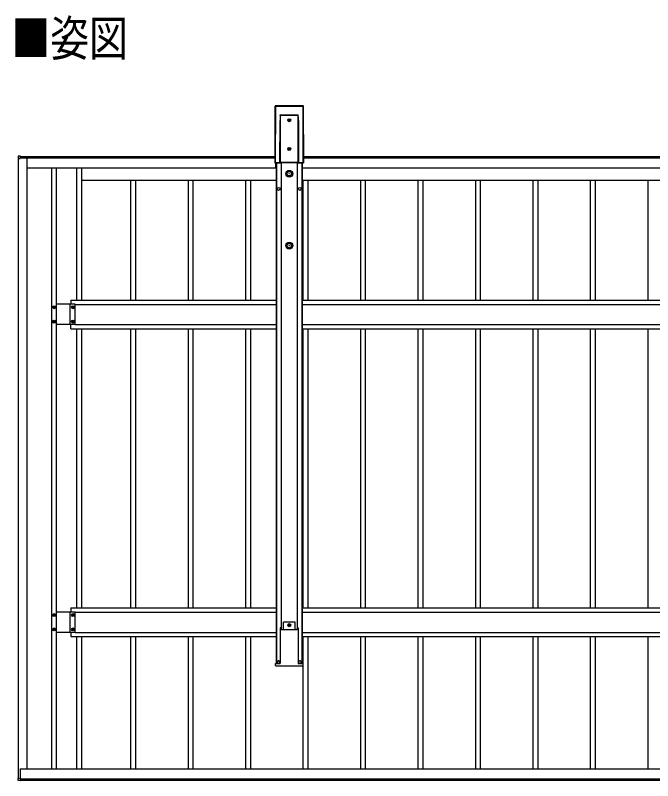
# Model space of a CAD drawing. Units: millimetres, scale not verified. Extents: x -10512 to 10512, y -7425 to 7425.
# Drawn here: x -2941 to -723, y 621 to 3286 of the extents above; entities that cross this region are included whole.
import ezdxf
from ezdxf.enums import TextEntityAlignment as Align

# ---------------------------------------------------------------- set-up
doc = ezdxf.new("R2010")
doc.units = ezdxf.units.MM
doc.header["$LTSCALE"] = 30
doc.layers.add('0-2_USER1', color=3, linetype='Continuous')
doc.layers.add('0-4_YKK_A1', color=4, linetype='Continuous')
doc.styles.add('ＭＳ ゴシック', font='')
doc.styles.get('ＭＳ ゴシック').set_extended_font_data('MS Gothic')

msp = doc.modelspace()

# ---------------------------------------------------------------- linework, layer by layer
at = {"layer": '0-4_YKK_A1'}
for p, q in [((-2036.85, 2970.04), (-2037.48, 2772.9)), ((-2037, 2773.38), (-2036.37, 2969.56)), ((-2036.37, 2969.56), (-2036.85, 2970.04)), ((-2036.85, 2970.04), (-2036.85, 2970.04)), ((-2035.87, 2969.54), (-2036.5, 2773.36)), ((-1938.84, 2970.54), (-2036.35, 2970.54)), ((-2036.35, 2970.54), (-2035.87, 2970.06)), ((-1938.84, 2970.54), (-2036.35, 2970.54)), ((-2036.35, 2970.54), (-2036.35, 2970.54)), ((-2035.87, 2970.06), (-1939.32, 2970.06)), ((-2035.87, 2970.06), (-2035.87, 2969.54)), ((-1939.32, 2969.54), (-2035.87, 2969.54)), ((-1939.32, 2970.06), (-1938.84, 2970.54)), ((-1939.32, 2970.06), (-1939.32, 2969.54)), ((-1938.69, 2773.36), (-1939.32, 2969.54)), ((-1938.84, 2970.54), (-1938.84, 2970.54)), ((-1938.34, 2970.04), (-1938.82, 2969.56)), ((-1938.82, 2969.56), (-1938.19, 2773.38)), ((-1937.71, 2772.9), (-1938.34, 2970.04)), ((-1937.71, 2772.9), (-1938.34, 2970.04)), ((-1938.34, 2970.04), (-1938.34, 2970.04)), ((-2018.65, 2939.46), (-1956.54, 2939.46)), ((-1956.53, 2936.84), (-2018.65, 2936.84)), ((-2018.65, 2936.84), (-2018.65, 2773.91)), ((-1956.53, 2773.91), (-1956.53, 2936.84)), ((-2020.12, 2773.47), (-2019.65, 2920.25)), ((-2019.15, 2920.22), (-2019.62, 2773.44)), ((-2019.15, 2773.91), (-2019.15, 2920.22)), ((-1987.11, 2922.31), (-1987.11, 2923.27)), ((-1956.03, 2920.22), (-1956.03, 2773.91)), ((-1955.56, 2773.44), (-1956.03, 2920.22)), ((-1955.53, 2920.25), (-1955.06, 2773.47)), ((-1987.17, 2822.31), (-1987.17, 2823.27)), ((-2923.09, 2796.23), (-2930.62, 2795.77)), ((-2930.62, 2788.03), (-2924.91, 2788.03)), ((-2929.59, 629.47), (-2929.59, 2788.03)), ((-2924.91, 2788.03), (-2924.59, 2788.03)), ((-2924.59, 2788.03), (-2924.59, 2789.23)), ((-2899.59, 2789.22), (-2924.59, 2789.22)), ((-2924.09, 2789.22), (-2924.09, 2789.53)), ((-2923.09, 2795.73), (-2923.09, 2796.23)), ((-2923.09, 2789.83), (-2923.09, 2795.73)), ((-2923.09, 2794.72), (-2037.41, 2794.72)), ((-2923.09, 2789.72), (-2037.42, 2789.72)), ((-2921.09, 2789.7), (-2037.42, 2789.7)), ((-2921.09, 2789.7), (-2921.09, 2789.22)), ((-2899.59, 662.78), (-2899.59, 2789.22)), ((-2037.48, 2772.9), (-2037.48, 2772.9)), ((-2036.5, 2772.88), (-2036.98, 2772.4)), ((-2036.98, 2772.4), (-2016.22, 2772.4)), ((-2036.98, 2772.4), (-2016.22, 2772.4)), ((-2036.98, 2772.4), (-2036.98, 2772.4)), ((-2036.5, 2773.36), (-2020.12, 2773.36)), ((-2036.5, 2773.36), (-2036.5, 2772.88)), ((-2019.18, 2772.88), (-2036.5, 2772.88)), ((-2033.65, 2754.73), (-2033.65, 2772.4)), ((-2033.65, 2754.72), (-2033.65, 2772.4)), ((-2032.59, 2772.4), (-2032.59, 1029.76)), ((-2031.39, 2772.4), (-2031.39, 1029.76)), ((-2019.62, 2773.44), (-2019.15, 2773.91)), ((-2018.65, 2773.41), (-2019.18, 2772.88)), ((-2018.65, 2773.91), (-1956.53, 2773.91)), ((-2018.65, 2773.91), (-2018.65, 2773.41)), ((-1956.53, 2773.41), (-2018.65, 2773.41)), ((-2016.22, 2772.4), (-2015.97, 2773.29)), ((-2015.97, 2773.29), (-1959.09, 2773.29)), ((-2015.09, 2773.29), (-2015.09, 1147.93)), ((-1960.09, 2773.29), (-1960.09, 1147.93)), ((-1959.09, 2773.29), (-1958.84, 2772.4)), ((-1958.84, 2772.4), (-1938.21, 2772.4)), ((-1958.84, 2772.4), (-1938.21, 2772.4)), ((-1956.53, 2773.91), (-1956.53, 2773.41)), ((-1956, 2772.88), (-1956.53, 2773.41)), ((-1956.03, 2773.91), (-1955.56, 2773.44)), ((-1938.69, 2772.88), (-1956, 2772.88)), ((-1955.07, 2773.36), (-1938.69, 2773.36)), ((-1943.79, 2772.4), (-1943.79, 1029.76)), ((-1942.59, 2772.4), (-1942.59, 1029.76)), ((-1941.65, 2754.73), (-1941.65, 2772.4)), ((-1941.65, 2754.72), (-1941.65, 2772.4)), ((-1938.69, 2772.88), (-1938.69, 2773.36)), ((-1938.21, 2772.4), (-1938.69, 2772.88)), ((-1938.21, 2772.4), (-1938.21, 2772.4)), ((-1938.19, 2773.38), (-1937.71, 2772.9)), ((-1937.78, 2794.72), (488.59, 2794.72)), ((-1937.76, 2789.72), (488.58, 2789.72)), ((-1937.76, 2789.7), (488.58, 2789.7)), ((-1937.71, 2772.9), (-1937.71, 2772.9)), ((-2899.59, 2754.72), (-2032.59, 2754.72)), ((-2814.59, 2754.72), (-2814.59, 662.78)), ((-2798.59, 2754.72), (-2798.59, 662.78)), ((-2727.59, 2754.72), (-2727.59, 2294.73)), ((-2710.59, 2754.72), (-2710.59, 2294.73)), ((-2033.65, 2769.73), (-2032.65, 2769.73)), ((-1942.65, 2769.73), (-1941.65, 2769.73)), ((-1942.59, 2754.72), (493.41, 2754.72)), ((-2710.59, 2711.73), (-2523.49, 2711.73)), ((-2538.59, 2294.73), (-2538.59, 2711.73)), ((-2538.59, 2711.73), (-2323.49, 2711.73)), ((-2521.59, 2294.73), (-2521.59, 2711.73)), ((-2338.59, 2294.73), (-2338.59, 2711.73)), ((-2338.59, 2711.73), (-2123.49, 2711.73)), ((-2321.59, 2294.73), (-2321.59, 2711.73)), ((-2138.59, 2294.73), (-2138.59, 2711.73)), ((-2138.59, 2711.73), (-2032.59, 2711.73)), ((-2121.59, 2294.73), (-2121.59, 2711.73)), ((-1942.59, 2711.73), (-1723.49, 2711.73)), ((-1938.59, 2294.73), (-1938.59, 2711.73)), ((-1921.59, 2294.73), (-1921.59, 2711.73)), ((-1738.59, 2294.73), (-1738.59, 2711.73)), ((-1738.59, 2711.73), (-1523.49, 2711.73)), ((-1721.59, 2294.73), (-1721.59, 2711.73)), ((-1538.59, 2294.73), (-1538.59, 2711.73)), ((-1538.59, 2711.73), (-1323.49, 2711.73)), ((-1521.59, 2294.73), (-1521.59, 2711.73)), ((-1338.59, 2294.73), (-1338.59, 2711.73)), ((-1338.59, 2711.73), (-1123.49, 2711.73)), ((-1321.59, 2294.73), (-1321.59, 2711.73)), ((-1138.59, 2294.73), (-1138.59, 2711.73)), ((-1138.59, 2711.73), (-923.49, 2711.73)), ((-1121.59, 2294.73), (-1121.59, 2711.73)), ((-938.59, 2294.73), (-938.59, 2711.73)), ((-938.59, 2711.73), (-723.49, 2711.73)), ((-921.59, 2294.73), (-921.59, 2711.73)), ((-738.59, 2294.73), (-738.59, 2711.73)), ((-738.59, 2711.73), (-523.49, 2711.73)), ((-2747.59, 2294.73), (-2747.59, 2280.23)), ((-2747.59, 2294.73), (-2032.59, 2294.73)), ((-1942.59, 2294.73), (493.41, 2294.73)), ((-2806.07, 2271.17), (-2806.07, 2272.13)), ((-2732.59, 2280.23), (-2798.59, 2280.23)), ((-2732.59, 2280.23), (-2798.59, 2280.23)), ((-2750.09, 2209.23), (-2750.09, 2280.23)), ((-2750.09, 2209.23), (-2750.09, 2280.23)), ((-2740.07, 2271.17), (-2740.07, 2272.13)), ((-2732.59, 2209.23), (-2732.59, 2280.23)), ((-2732.59, 2209.23), (-2732.59, 2280.23)), ((-2732.59, 2279.73), (-2032.59, 2279.73)), ((-1942.59, 2279.73), (493.41, 2279.73)), ((-2806.07, 2221.17), (-2806.07, 2222.13)), ((-2740.07, 2221.17), (-2740.07, 2222.13)), ((-2732.59, 2209.23), (-2798.59, 2209.23)), ((-2732.59, 2209.23), (-2798.59, 2209.23)), ((-2747.59, 2194.73), (-2747.59, 2209.23)), ((-2747.59, 2194.73), (-2032.59, 2194.73)), ((-2732.59, 2209.73), (-2032.59, 2209.73)), ((-2727.59, 2194.73), (-2727.59, 1222.78)), ((-2710.59, 2194.73), (-2710.59, 1222.78)), ((-2538.59, 1222.78), (-2538.59, 2194.73)), ((-2521.59, 1222.78), (-2521.59, 2194.73)), ((-2338.59, 1222.78), (-2338.59, 2194.73)), ((-2321.59, 1222.78), (-2321.59, 2194.73)), ((-2138.59, 1222.78), (-2138.59, 2194.73)), ((-2121.59, 1222.78), (-2121.59, 2194.73)), ((-1942.59, 2209.73), (493.41, 2209.73)), ((-1942.59, 2194.73), (493.41, 2194.73)), ((-1938.59, 1222.78), (-1938.59, 2194.73)), ((-1921.59, 1222.78), (-1921.59, 2194.73)), ((-1738.59, 1222.78), (-1738.59, 2194.73)), ((-1721.59, 1222.78), (-1721.59, 2194.73)), ((-1538.59, 1222.78), (-1538.59, 2194.73)), ((-1521.59, 1222.78), (-1521.59, 2194.73)), ((-1338.59, 1222.78), (-1338.59, 2194.73)), ((-1321.59, 1222.78), (-1321.59, 2194.73)), ((-1138.59, 1222.78), (-1138.59, 2194.73)), ((-1121.59, 1222.78), (-1121.59, 2194.73)), ((-938.59, 1222.78), (-938.59, 2194.73)), ((-921.59, 1222.78), (-921.59, 2194.73)), ((-738.59, 1222.78), (-738.59, 2194.73)), ((-2806.07, 1199.22), (-2806.07, 1200.18)), ((-2732.59, 1208.28), (-2798.59, 1208.28)), ((-2750.09, 1137.28), (-2750.09, 1208.28)), ((-2747.59, 1222.78), (-2747.59, 1208.28)), ((-2747.59, 1222.78), (-2032.59, 1222.78)), ((-2740.07, 1199.22), (-2740.07, 1200.18)), ((-2732.59, 1137.28), (-2732.59, 1208.28)), ((-2732.59, 1207.78), (-2032.59, 1207.78)), ((-1942.59, 1222.78), (493.41, 1222.78)), ((-1942.59, 1207.78), (493.41, 1207.78)), ((-1967.09, 1173.76), (-2008.09, 1173.76)), ((-2008.09, 1147.93), (-2008.09, 1173.76)), ((-1967.09, 1147.93), (-1967.09, 1173.76)), ((-2806.07, 1149.22), (-2806.07, 1150.18)), ((-2740.07, 1149.22), (-2740.07, 1150.18)), ((-2018.84, 1153.11), (-2018.84, 1029.9)), ((-2018.48, 1153.26), (-2018.83, 1153.26)), ((-2018.48, 1153.26), (-2017.98, 1153.26)), ((-2017.98, 1153.26), (-2015.94, 1153.26)), ((-2015.63, 1147.93), (-2015.94, 1153.26)), ((-1987.17, 1164.2), (-1987.17, 1165.16)), ((-1959.24, 1153.26), (-1957.2, 1153.26)), ((-1957.2, 1153.26), (-1956.7, 1153.26)), ((-1956.7, 1153.26), (-1956.36, 1153.26)), ((-1956.34, 1153.11), (-1956.34, 1029.9)), ((-2732.59, 1137.28), (-2798.59, 1137.28)), ((-2747.59, 1137.28), (-2747.59, 1122.78)), ((-2747.59, 1122.78), (-2032.59, 1122.78)), ((-2732.59, 1137.78), (-2032.59, 1137.78)), ((-2727.59, 1122.78), (-2727.59, 662.78)), ((-2710.59, 1122.78), (-2710.59, 662.78)), ((-2538.59, 662.78), (-2538.59, 1122.78)), ((-2521.59, 662.78), (-2521.59, 1122.78)), ((-2338.59, 662.78), (-2338.59, 1122.78)), ((-2321.59, 662.78), (-2321.59, 1122.78)), ((-2138.59, 662.78), (-2138.59, 1122.78)), ((-2121.59, 662.78), (-2121.59, 1122.78)), ((-1942.59, 1137.78), (493.41, 1137.78)), ((-1942.59, 1122.78), (493.41, 1122.78)), ((-1938.59, 662.78), (-1938.59, 1122.78)), ((-1921.59, 662.78), (-1921.59, 1122.78)), ((-1738.59, 662.78), (-1738.59, 1122.78)), ((-1721.59, 662.78), (-1721.59, 1122.78)), ((-1538.59, 662.78), (-1538.59, 1122.78)), ((-1521.59, 662.78), (-1521.59, 1122.78)), ((-1338.59, 662.78), (-1338.59, 1122.78)), ((-1321.59, 662.78), (-1321.59, 1122.78)), ((-1138.59, 662.78), (-1138.59, 1122.78)), ((-1121.59, 662.78), (-1121.59, 1122.78)), ((-938.59, 662.78), (-938.59, 1122.78)), ((-921.59, 662.78), (-921.59, 1122.78)), ((-738.59, 662.78), (-738.59, 1122.78)), ((-2034.96, 1029.76), (-2019.95, 1029.76)), ((-2019.43, 1020.26), (-2033, 1020.26)), ((-2029.09, 1029.76), (-2029.09, 1033.76)), ((-2020.09, 1029.76), (-2020.09, 1033.76)), ((-2019.95, 1029.76), (-2018.95, 1029.76)), ((-2017.93, 1020.26), (-2019.43, 1020.26)), ((-2018.86, 1029.76), (-2018.95, 1029.76)), ((-2017.56, 1020.26), (-2017.93, 1020.26)), ((-1957.63, 1020.26), (-2017.56, 1020.26)), ((-1957.25, 1020.26), (-1957.63, 1020.26)), ((-1955.76, 1020.26), (-1957.25, 1020.26)), ((-1956.33, 1029.76), (-1956.23, 1029.76)), ((-1956.23, 1029.76), (-1955.23, 1029.76)), ((-1942.18, 1020.26), (-1955.76, 1020.26)), ((-1955.23, 1029.76), (-1940.22, 1029.76)), ((-1955.09, 1029.76), (-1955.09, 1033.76)), ((-1946.09, 1029.76), (-1946.09, 1033.76)), ((-1940.22, 1029.76), (-1939.72, 1029.76)), ((-1939.72, 1029.76), (-1940.19, 1022.14)), ((-2924.09, 662.78), (1450.41, 662.78)), ((-2924.09, 662.78), (-2924.09, 627.97)), ((-2930.62, 629.47), (-2924.91, 629.47)), ((-2923.09, 621.27), (-2930.62, 621.73)), ((-2924.91, 629.47), (-2924.59, 629.47)), ((-2924.59, 629.47), (-2924.59, 628.27)), ((-2924.59, 629.47), (-2924.59, 628.27)), ((-2924.09, 628.27), (-2924.59, 628.27)), ((-2923.09, 627.78), (1473.91, 627.78)), ((-2923.09, 627.67), (-2923.09, 621.77)), ((-2923.09, 622.78), (1473.91, 622.78)), ((-2923.09, 621.77), (-2923.09, 621.27))]:
    msp.add_line(p, q, dxfattribs=at)
for points in [[(-2036.85, 2970.04), (-2037.48, 2772.9), (-2037, 2773.38)], [(-2019.01, 2936.87), (-2018.74, 2938.84), (-2018.65, 2939.41), (-2018.65, 2939.46)], [(-2018.65, 2936.84), (-2018.68, 2936.84), (-2018.7, 2936.84), (-2018.72, 2936.84), (-2018.74, 2936.84), (-2018.77, 2936.84), (-2018.79, 2936.84), (-2018.81, 2936.84), (-2018.83, 2936.84)], [(-1956.35, 2936.84), (-1956.49, 2938.84), (-1956.53, 2939.41), (-1956.54, 2939.46)], [(-1956.53, 2936.84), (-1956.51, 2936.84), (-1956.49, 2936.84), (-1956.46, 2936.84), (-1956.44, 2936.84), (-1956.42, 2936.84), (-1956.39, 2936.84), (-1956.37, 2936.84), (-1956.35, 2936.84)], [(-1989.03, 2921.35), (-1989.99, 2921.35), (-1989.99, 2920.39), (-1989.03, 2920.39)], [(-1987.11, 2923.27), (-1988.07, 2923.27), (-1988.07, 2922.31)], [(-1988.07, 2919.43), (-1988.07, 2918.47), (-1987.11, 2918.47), (-1987.11, 2919.43)], [(-1986.15, 2920.39), (-1985.19, 2920.39), (-1985.19, 2921.35), (-1986.15, 2921.35)], [(-1989.09, 2821.35), (-1990.05, 2821.35), (-1990.05, 2820.39), (-1989.09, 2820.39)], [(-1987.17, 2823.27), (-1988.13, 2823.27), (-1988.13, 2822.31)], [(-1988.13, 2819.43), (-1988.13, 2818.47), (-1987.17, 2818.47), (-1987.17, 2819.43)], [(-1986.21, 2820.39), (-1985.25, 2820.39), (-1985.25, 2821.35), (-1986.21, 2821.35)], [(-2931.09, 2795.27), (-2931.09, 2788.03), (-2930.62, 2788.03)], [(-2924.29, 2789.53), (-2923.09, 2789.53), (-2923.09, 2789.83)], [(-2018.65, 2773.91), (-2018.75, 2773.91), (-2018.84, 2773.91), (-2018.92, 2773.91), (-2019, 2773.91), (-2019.06, 2773.91), (-2019.11, 2773.91), (-2019.14, 2773.91), (-2019.15, 2773.91)], [(-1956.53, 2773.91), (-1956.44, 2773.91), (-1956.35, 2773.91), (-1956.26, 2773.91), (-1956.19, 2773.91), (-1956.13, 2773.91), (-1956.08, 2773.91), (-1956.05, 2773.91), (-1956.03, 2773.91)], [(-2807.03, 2269.25), (-2807.99, 2269.25), (-2807.99, 2270.21), (-2807.03, 2270.21)], [(-2806.07, 2272.13), (-2805.11, 2272.13), (-2805.11, 2271.17)], [(-2805.11, 2268.29), (-2805.11, 2267.33), (-2806.07, 2267.33), (-2806.07, 2268.29)], [(-2804.15, 2270.21), (-2803.19, 2270.21), (-2803.19, 2269.25), (-2804.15, 2269.25)], [(-2741.03, 2269.25), (-2741.99, 2269.25), (-2741.99, 2270.21), (-2741.03, 2270.21)], [(-2740.07, 2272.13), (-2739.11, 2272.13), (-2739.11, 2271.17)], [(-2739.11, 2268.29), (-2739.11, 2267.33), (-2740.07, 2267.33), (-2740.07, 2268.29)], [(-2738.15, 2270.21), (-2737.19, 2270.21), (-2737.19, 2269.25), (-2738.15, 2269.25)], [(-2807.03, 2219.25), (-2807.99, 2219.25), (-2807.99, 2220.21), (-2807.03, 2220.21)], [(-2806.07, 2222.13), (-2805.11, 2222.13), (-2805.11, 2221.17)], [(-2805.11, 2218.29), (-2805.11, 2217.33), (-2806.07, 2217.33), (-2806.07, 2218.29)], [(-2804.15, 2220.21), (-2803.19, 2220.21), (-2803.19, 2219.25), (-2804.15, 2219.25)], [(-2741.03, 2219.25), (-2741.99, 2219.25), (-2741.99, 2220.21), (-2741.03, 2220.21)], [(-2740.07, 2222.13), (-2739.11, 2222.13), (-2739.11, 2221.17)], [(-2739.11, 2218.29), (-2739.11, 2217.33), (-2740.07, 2217.33), (-2740.07, 2218.29)], [(-2738.15, 2220.21), (-2737.19, 2220.21), (-2737.19, 2219.25), (-2738.15, 2219.25)], [(-2806.07, 1200.18), (-2805.11, 1200.18), (-2805.11, 1199.22)], [(-2740.07, 1200.18), (-2739.11, 1200.18), (-2739.11, 1199.22)], [(-2807.03, 1197.3), (-2807.99, 1197.3), (-2807.99, 1198.26), (-2807.03, 1198.26)], [(-2805.11, 1196.34), (-2805.11, 1195.38), (-2806.07, 1195.38), (-2806.07, 1196.34)], [(-2804.15, 1198.26), (-2803.19, 1198.26), (-2803.19, 1197.3), (-2804.15, 1197.3)], [(-2741.03, 1197.3), (-2741.99, 1197.3), (-2741.99, 1198.26), (-2741.03, 1198.26)], [(-2739.11, 1196.34), (-2739.11, 1195.38), (-2740.07, 1195.38), (-2740.07, 1196.34)], [(-2738.15, 1198.26), (-2737.19, 1198.26), (-2737.19, 1197.3), (-2738.15, 1197.3)], [(-2807.03, 1147.3), (-2807.99, 1147.3), (-2807.99, 1148.26), (-2807.03, 1148.26)], [(-2806.07, 1150.18), (-2805.11, 1150.18), (-2805.11, 1149.22)], [(-2805.11, 1146.34), (-2805.11, 1145.38), (-2806.07, 1145.38), (-2806.07, 1146.34)], [(-2804.15, 1148.26), (-2803.19, 1148.26), (-2803.19, 1147.3), (-2804.15, 1147.3)], [(-2741.03, 1147.3), (-2741.99, 1147.3), (-2741.99, 1148.26), (-2741.03, 1148.26)], [(-2740.07, 1150.18), (-2739.11, 1150.18), (-2739.11, 1149.22)], [(-2739.11, 1146.34), (-2739.11, 1145.38), (-2740.07, 1145.38), (-2740.07, 1146.34)], [(-2738.15, 1148.26), (-2737.19, 1148.26), (-2737.19, 1147.3), (-2738.15, 1147.3)], [(-2015.63, 1147.93), (-1959.55, 1147.93), (-1959.24, 1153.26)], [(-1989.09, 1163.24), (-1990.05, 1163.24), (-1990.05, 1162.28), (-1989.09, 1162.28)], [(-1987.17, 1165.16), (-1988.13, 1165.16), (-1988.13, 1164.2)], [(-1988.13, 1161.32), (-1988.13, 1160.36), (-1987.17, 1160.36), (-1987.17, 1161.32)], [(-1986.21, 1162.28), (-1985.25, 1162.28), (-1985.25, 1163.24), (-1986.21, 1163.24)], [(-2035, 1022.14), (-2035.46, 1029.76), (-2034.96, 1029.76)], [(-2931.09, 622.23), (-2931.09, 629.47), (-2930.62, 629.47)], [(-2924.29, 627.97), (-2923.09, 627.97), (-2923.09, 627.67)]]:
    msp.add_lwpolyline(points, dxfattribs=at)
for centre, radius in [((-1987.59, 2920.87), 5.3), ((-1987.65, 2820.87), 5.3), ((-1987.59, 2734.37), 12), ((-1987.59, 2734.37), 10.88), ((-1987.59, 2734.37), 7.48), ((-1987.59, 2734.37), 0.5), ((-2024.59, 2681.73), 5), ((-1950.59, 2681.73), 5), ((-1987.59, 2484.37), 12), ((-1987.59, 2484.37), 10.88), ((-1987.59, 2484.37), 7.48), ((-1987.59, 2484.37), 0.5), ((-2805.59, 2269.73), 5.3), ((-2739.59, 2269.73), 5.3), ((-2805.59, 2219.73), 5.3), ((-2739.59, 2219.73), 5.3), ((-2805.59, 1197.78), 5.3), ((-2739.59, 1197.78), 5.3), ((-2805.59, 1147.78), 5.3), ((-2739.59, 1147.78), 5.3), ((-1987.65, 1162.76), 5.3), ((-2024.59, 1034.26), 5), ((-1950.59, 1034.26), 5)]:
    msp.add_circle(centre, radius, dxfattribs=at)
for centre, radius, start, end in [((-2036.35, 2970.04), 0.5, 90, 179.81634), ((-2036.34, 2970.04), 0.501, 90.24971, 179.75029), ((-2035.87, 2969.56), 0.501, 90.24971, 179.75029), ((-2035.97, 2972.29), 2.76, 261.80183, 272.1952), ((-1939.32, 2969.56), 0.501, 0.24971, 89.75029), ((-1939.21, 2972.29), 2.76, 267.8048, 278.19817), ((-1938.84, 2970.04), 0.5, 0.18366, 90), ((-1938.84, 2970.04), 0.501, 0.24971, 89.75029), ((-2020.22, 2927.86), 9.09, 81.20266, 82.35702), ((-1577.28, 2906.88), 442.57, 175.77814, 176.1178), ((-2255.27, 2895.87), 301.89, 7.80423, 8.30085), ((-1954.96, 2927.86), 9.09, 97.64298, 98.79734), ((-2019.55, 2917.49), 2.76, 81.80183, 92.1952), ((-1989.03, 2922.31), 0.96, 270, 0), ((-1989.03, 2919.43), 0.96, 0, 90), ((-1986.15, 2922.31), 0.96, 180, 270), ((-1986.15, 2919.43), 0.96, 90, 180), ((-1955.64, 2917.49), 2.76, 87.8048, 98.19817), ((-1989.09, 2822.31), 0.96, 270, 0), ((-1989.09, 2819.43), 0.96, 0, 90), ((-1986.21, 2822.31), 0.96, 180, 270), ((-1986.21, 2819.43), 0.96, 90, 180), ((-2930.59, 2795.27), 0.5, 93.5, 180), ((-2924.29, 2789.23), 0.3, 90, 180), ((-2036.98, 2772.9), 0.5, 179.81634, 270), ((-2036.98, 2772.9), 0.501, 180.24971, 269.75029), ((-2036.5, 2773.38), 0.501, 180.24971, 269.75029), ((-2036.6, 2776.11), 2.76, 261.80183, 272.1952), ((-2020.02, 2770.71), 2.76, 81.80183, 92.1952), ((-2019.71, 2770.59), 2.79, 88.18282, 98.39155), ((-2018.65, 2773.91), 0.501, 180.24971, 269.75029), ((-1956.53, 2773.91), 0.501, 270.24971, 359.75029), ((-1955.48, 2770.59), 2.79, 81.60845, 91.81718), ((-1955.17, 2770.71), 2.76, 87.8048, 98.19817), ((-1938.58, 2776.11), 2.76, 267.8048, 278.19817), ((-1938.69, 2773.38), 0.501, 270.24971, 359.75029), ((-1938.21, 2772.9), 0.5, 270, 0.18366), ((-1938.21, 2772.9), 0.501, 270.24971, 359.75029), ((-2807.03, 2271.17), 0.96, 270, 0), ((-2807.03, 2268.29), 0.96, 0, 90), ((-2804.15, 2271.17), 0.96, 180, 270), ((-2804.15, 2268.29), 0.96, 90, 180), ((-2741.03, 2271.17), 0.96, 270, 0), ((-2741.03, 2268.29), 0.96, 0, 90), ((-2738.15, 2271.17), 0.96, 180, 270), ((-2738.15, 2268.29), 0.96, 90, 180), ((-2807.03, 2221.17), 0.96, 270, 0), ((-2807.03, 2218.29), 0.96, 0, 90), ((-2804.15, 2221.17), 0.96, 180, 270), ((-2804.15, 2218.29), 0.96, 90, 180), ((-2741.03, 2221.17), 0.96, 270, 0), ((-2741.03, 2218.29), 0.96, 0, 90), ((-2738.15, 2221.17), 0.96, 180, 270), ((-2738.15, 2218.29), 0.96, 90, 180), ((-2807.03, 1199.22), 0.96, 270, 0), ((-2804.15, 1199.22), 0.96, 180, 270), ((-2741.03, 1199.22), 0.96, 270, 0), ((-2738.15, 1199.22), 0.96, 180, 270), ((-2807.03, 1196.34), 0.96, 0, 90), ((-2804.15, 1196.34), 0.96, 90, 180), ((-2741.03, 1196.34), 0.96, 0, 90), ((-2738.15, 1196.34), 0.96, 90, 180), ((-2807.03, 1149.22), 0.96, 270, 0), ((-2807.03, 1146.34), 0.96, 0, 90), ((-2804.15, 1149.22), 0.96, 180, 270), ((-2804.15, 1146.34), 0.96, 90, 180), ((-2741.03, 1149.22), 0.96, 270, 0), ((-2741.03, 1146.34), 0.96, 0, 90), ((-2738.15, 1149.22), 0.96, 180, 270), ((-2738.15, 1146.34), 0.96, 90, 180), ((-1989.09, 1164.2), 0.96, 270, 0), ((-1989.09, 1161.32), 0.96, 0, 90), ((-1986.21, 1164.2), 0.96, 180, 270), ((-1986.21, 1161.32), 0.96, 90, 180), ((-2033, 1022.26), 2, 183.5, 270), ((-2024.59, 1033.76), 4.5, 90, 180), ((-2024.59, 1033.76), 4.5, 0, 90), ((-1950.59, 1033.76), 4.5, 90, 180), ((-1950.59, 1033.76), 4.5, 0, 90), ((-1942.18, 1022.26), 2, 270, 356.5), ((-2930.59, 622.23), 0.5, 180, 266.5), ((-2924.29, 628.27), 0.3, 180, 270)]:
    msp.add_arc(centre, radius, start, end, dxfattribs=at)
for centre, major_axis, ratio, start_param, end_param in [((-2018.65, 2919.08), (0, -19.08), 0.052413, 3.5123474, 4.6513024), ((-2018.65, 2919.06), (0, -19.08), 0.026207, 3.5123474, 4.6513024), ((-2015.56, 2936.84), (0, -50), 0.061774, 4.6600291, 4.7123946), ((-1959.62, 2936.84), (0, -50), 0.061774, 1.5707907, 1.6231562), ((-1956.53, 2919.06), (0, -19.08), 0.026207, 1.6318829, 2.7708379), ((-1956.53, 2919.08), (0, -19.08), 0.052413, 1.6318829, 2.7708379), ((-2019.12, 2773.47), (-0.543, -0.848), 0.992387, 5.2824884, 5.3922079), ((-2019.18, 2773.38), (0.941, -0.042), 0.529688, 3.2789358, 4.7362857), ((-2019.12, 2773.44), (-0.293, -0.417), 0.981557, 5.3232786, 5.4329981), ((-2019.18, 2773.38), (0.185, -0.478), 0.839234, 4.3937254, 5.8510754), ((-1956, 2773.38), (-0.185, -0.478), 0.839234, 0.4321099, 1.8894599), ((-1956, 2773.38), (0.941, 0.042), 0.529688, 4.6884922, 6.1458421), ((-1956.07, 2773.44), (0.293, -0.417), 0.981557, 0.8501872, 0.9599067), ((-1956.07, 2773.47), (0.543, -0.848), 0.992387, 0.8909775, 1.0006969), ((-2018.8, 1152.76), (0.031, -0.5), 0.061627, 3.1377656, 3.9231638), ((-1956.39, 1152.76), (-0.031, -0.5), 0.061627, 2.3600215, 3.1454197), ((-2018.89, 1030.26), (0.031, -0.5), 0.061627, 6.2793582, 7.0647564), ((-1956.3, 1030.26), (-0.031, -0.5), 0.061627, 5.5016142, 6.2870124)]:
    msp.add_ellipse(centre, major_axis=major_axis, ratio=ratio, start_param=start_param, end_param=end_param, dxfattribs=at)

# ---------------------------------------------------------------- texts
at = {"layer": '0-2_USER1', "style": 'ＭＳ ゴシック', "width": 0.8}
msp.add_text('■姿図', height=123.8, dxfattribs=at).set_placement((-2954.51, 3107.2), align=Align.BOTTOM_LEFT)

doc.saveas('drawing.dxf')
